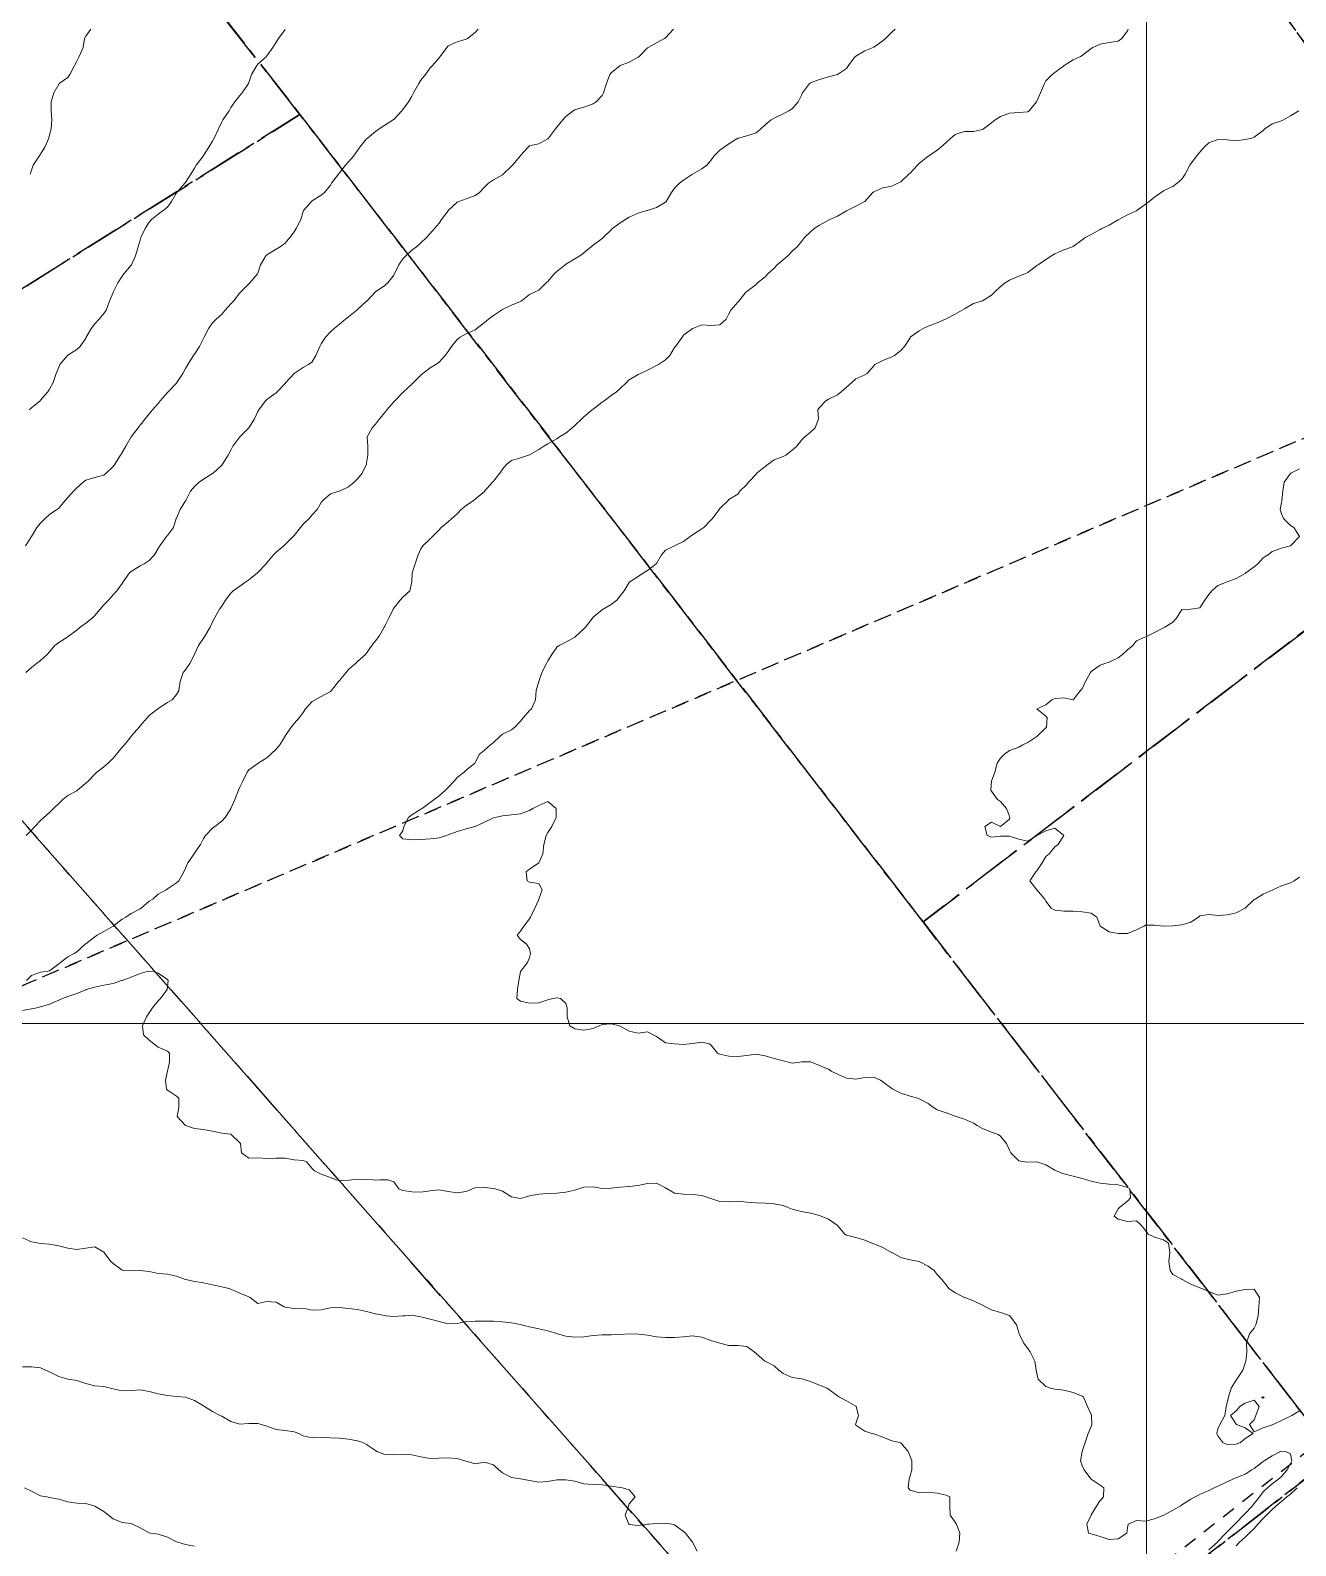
# Model space of a CAD drawing. Header units: centimetres. Extents: x 0 to 642158, y -847 to 649707.
# Drawn here: x 617005.2 to 617075, y 620458.6 to 620542.2 of the extents above; entities that cross this region are included whole.
import ezdxf

# ---------------------------------------------------------------- set-up
doc = ezdxf.new("R2010")
doc.units = ezdxf.units.CM
doc.header["$MEASUREMENT"] = 0
doc.linetypes.add('CENTERX2', pattern=[4, 2.5, -0.5, 0.5, -0.5])
doc.linetypes.add('JIS_02_0.7', pattern=[1.35, 0.75, -0.6])
for name, color, linetype, lineweight in [('MEV_grille', 254, 'Continuous', 9), ('WAL_parcellaire agricole', 7, 'JIS_02_0.7', 25), ('WAL_topographie 0.5', 253, 'Continuous', 20)]:
    doc.layers.add(name, color=color, linetype=linetype, lineweight=lineweight)
doc.layers.add('SPW_parcellaire cadastral', color=7, linetype='CENTERX2', lineweight=25, true_color=0xff0542)

# ---------------------------------------------------------------- blocks, each defined once
blk = doc.blocks.new('*U114')
at = {"layer": 'MEV_grille', "transparency": 33554687}
blk.add_lwpolyline([(-1338.461, 0), (1338.461, 0)], dxfattribs=at)
blk = doc.blocks.new('*U115')
at = {"layer": 'MEV_grille', "color": 0, "linetype": 'ByBlock', "lineweight": -2, "transparency": 16777216}
blk.add_blockref('*U114', (0, -1900), dxfattribs=at)
blk = doc.blocks.new('*U112')
at = {"layer": 'MEV_grille', "transparency": 33554687}
blk.add_lwpolyline([(0, 1825.476), (0, -1825.476)], dxfattribs=at)
blk = doc.blocks.new('*U113')
at = {"layer": 'MEV_grille', "color": 0, "linetype": 'ByBlock', "lineweight": -2, "transparency": 16777216}
blk.add_blockref('*U112', (1700, 0), dxfattribs=at)

msp = doc.modelspace()

# ---------------------------------------------------------------- linework, layer by layer
at = {"layer": 'SPW_parcellaire cadastral'}
for points in [[(616966.277, 620698.502), (617093.254, 620522.584), (617090.635, 620520.577), (616963.541, 620696.656), (616966.277, 620698.502)], [(617090.635, 620520.577), (617054.469, 620492.986), (617020.072, 620537.549), (616919.091, 620666.134), (616963.541, 620696.656), (617090.635, 620520.577)], [(616919.091, 620666.134), (617020.072, 620537.549), (616988.046, 620517.478), (616881.757, 620641.63), (616879.672, 620644.065), (616917.441, 620668.139), (616919.091, 620666.134)], [(617058.919, 620449.277), (617054.294, 620442.356), (616988.046, 620517.478), (617020.072, 620537.549), (617054.469, 620492.986), (617077.211, 620463.523), (617058.919, 620449.277)], [(617054.469, 620492.986), (617090.635, 620520.577), (617093.254, 620522.584), (617115.225, 620492.551), (617077.211, 620463.523), (617054.469, 620492.986)], [(617010.893, 620377.325), (616972.658, 620425.672), (616930.967, 620476.617), (616959.467, 620495.541), (616988.046, 620517.478), (617054.294, 620442.356), (617010.893, 620377.325)], [(617014.972, 620379.867), (617010.893, 620377.325), (617054.294, 620442.356), (617058.919, 620449.277), (617077.211, 620463.523), (617089.979, 620446.981), (617090.922, 620445.759), (617094.809, 620440.723), (617062.014, 620409.186), (617014.972, 620379.867)]]:
    msp.add_lwpolyline(points, dxfattribs=at)
at = {"layer": 'WAL_parcellaire agricole'}
for points in [[(616855.57, 620632.211), (616900.857, 620658.35), (616927.824, 620675.943), (616965.394, 620702.289), (616990.231, 620666.393), (617069.247, 620560.49), (617092.413, 620526.906), (616974.82, 620476.693), (616970.72, 620479.292), (616961.919, 620491.891), (616960.585, 620495.057), (616927.58, 620537.22), (616855.57, 620632.211)], [(616888.924, 620453.383), (616904.922, 620465.135), (616939.597, 620481.406), (616952.752, 620489.723), (616960.585, 620495.057), (616961.919, 620491.891), (616970.72, 620479.292), (616974.82, 620476.693), (617092.413, 620526.906), (617110.683, 620503.035), (617121.325, 620488.587), (617112.418, 620483.909), (617087.586, 620473.072), (617062.422, 620453.403)]]:
    msp.add_lwpolyline(points, dxfattribs=at)
at = {"layer": 'WAL_topographie 0.5'}
for points in [[(617029.917, 620542.25), (617029.75, 620542.065), (617029.324, 620541.75), (617029.25, 620541.698), (617028.75, 620541.55), (617028.25, 620541.329), (617028.171, 620541.25), (617027.803, 620540.75), (617027.75, 620540.67), (617027.388, 620540.25), (617027.25, 620540.117), (617027, 620539.75), (617026.75, 620539.436), (617026.625, 620539.25), (617026.346, 620538.75), (617026.25, 620538.567), (617026.067, 620538.25), (617025.75, 620537.827), (617025.686, 620537.75), (617025.25, 620537.273), (617025.217, 620537.25), (617024.75, 620536.958), (617024.447, 620536.75), (617024.25, 620536.602), (617023.807, 620536.25), (617023.75, 620536.202), (617023.385, 620535.75), (617023.25, 620535.561), (617023.02, 620535.25), (617022.75, 620534.929), (617022.59, 620534.75), (617022.25, 620534.329), (617022.197, 620534.25), (617021.821, 620533.75), (617021.75, 620533.647), (617021.427, 620533.25), (617021.25, 620533.087), (617020.75, 620532.774), (617020.712, 620532.75), (617020.275, 620532.25), (617020.25, 620532.185), (617020.117, 620531.75), (617019.863, 620531.25), (617019.75, 620531.064), (617019.521, 620530.75), (617019.25, 620530.454), (617018.975, 620530.25), (617018.75, 620530.109), (617018.25, 620529.806), (617018.194, 620529.75), (617017.898, 620529.25), (617017.75, 620528.794), (617017.733, 620528.75), (617017.295, 620528.25), (617017.25, 620528.211), (617016.789, 620527.75), (617016.75, 620527.704), (617016.393, 620527.25), (617016.25, 620527.099), (617015.942, 620526.75), (617015.75, 620526.537), (617015.44, 620526.25), (617015.25, 620526.056), (617015.036, 620525.75), (617014.783, 620525.25), (617014.75, 620525.182), (617014.521, 620524.75), (617014.25, 620524.318), (617014.202, 620524.25), (617013.875, 620523.75), (617013.75, 620523.529), (617013.604, 620523.25), (617013.282, 620522.75), (617013.25, 620522.714), (617012.794, 620522.25), (617012.75, 620522.21), (617012.354, 620521.75), (617012.25, 620521.606), (617011.936, 620521.25), (617011.75, 620521.021), (617011.533, 620520.75), (617011.25, 620520.396), (617011.137, 620520.25), (617010.75, 620519.75), (617010.75, 620519.75), (617010.453, 620519.25), (617010.25, 620518.886), (617010.17, 620518.75), (617009.849, 620518.25), (617009.75, 620518.12), (617009.373, 620517.75), (617009.25, 620517.649), (617008.75, 620517.514), (617008.25, 620517.362), (617008.108, 620517.25), (617007.75, 620516.944), (617007.562, 620516.75), (617007.25, 620516.411), (617007.112, 620516.25), (617006.75, 620515.826), (617006.652, 620515.75), (617006.25, 620515.465), (617006.013, 620515.25), (617005.75, 620515), (617005.543, 620514.75), (617005.25, 620514.25), (617005.25, 620514.25), (617004.919, 620513.75)], [(617040.685, 620542.25), (617040.25, 620541.785), (617040.194, 620541.75), (617039.75, 620541.495), (617039.29, 620541.25), (617039.25, 620541.223), (617038.801, 620540.75), (617038.75, 620540.709), (617038.25, 620540.429), (617037.75, 620540.25), (617037.75, 620540.25), (617037.25, 620539.855), (617037.183, 620539.75), (617036.996, 620539.25), (617036.826, 620538.75), (617036.75, 620538.605), (617036.417, 620538.25), (617036.25, 620538.144), (617035.75, 620537.96), (617035.25, 620537.796), (617035.156, 620537.75), (617034.75, 620537.44), (617034.58, 620537.25), (617034.25, 620536.842), (617034.184, 620536.75), (617033.791, 620536.25), (617033.75, 620536.209), (617033.25, 620535.935), (617032.75, 620535.811), (617032.667, 620535.75), (617032.25, 620535.277), (617032.231, 620535.25), (617031.799, 620534.75), (617031.75, 620534.701), (617031.29, 620534.25), (617031.25, 620534.214), (617030.75, 620533.939), (617030.472, 620533.75), (617030.25, 620533.539), (617029.988, 620533.25), (617029.75, 620533.068), (617029.25, 620532.9), (617028.841, 620532.75), (617028.75, 620532.707), (617028.261, 620532.25), (617028.25, 620532.237), (617027.891, 620531.75), (617027.75, 620531.542), (617027.5, 620531.25), (617027.25, 620530.974), (617027.048, 620530.75), (617026.75, 620530.459), (617026.513, 620530.25), (617026.25, 620530.054), (617025.92, 620529.75), (617025.75, 620529.587), (617025.533, 620529.25), (617025.291, 620528.75), (617025.25, 620528.672), (617024.917, 620528.25), (617024.75, 620528.116), (617024.25, 620527.767), (617024.23, 620527.75), (617023.758, 620527.25), (617023.75, 620527.241), (617023.25, 620526.779), (617023.215, 620526.75), (617022.75, 620526.386), (617022.591, 620526.25), (617022.25, 620525.979), (617021.985, 620525.75), (617021.75, 620525.55), (617021.477, 620525.25), (617021.25, 620524.884), (617021.17, 620524.75), (617020.949, 620524.25), (617020.75, 620523.904), (617020.55, 620523.75), (617020.25, 620523.583), (617019.75, 620523.25), (617019.75, 620523.25), (617019.295, 620522.75), (617019.25, 620522.703), (617018.821, 620522.25), (617018.75, 620522.19), (617018.25, 620521.824), (617018.173, 620521.75), (617017.806, 620521.25), (617017.75, 620521.147), (617017.57, 620520.75), (617017.25, 620520.259), (617017.243, 620520.25), (617016.75, 620519.757), (617016.743, 620519.75), (617016.373, 620519.25), (617016.25, 620519.017), (617016.115, 620518.75), (617015.799, 620518.25), (617015.75, 620518.192), (617015.273, 620517.75), (617015.25, 620517.732), (617014.75, 620517.423), (617014.505, 620517.25), (617014.25, 620517.024), (617014.032, 620516.75), (617013.762, 620516.25), (617013.75, 620516.226), (617013.455, 620515.75), (617013.25, 620515.268), (617013.242, 620515.25), (617013.098, 620514.75), (617012.75, 620514.318), (617012.696, 620514.25), (617012.343, 620513.75), (617012.25, 620513.603), (617012.039, 620513.25), (617011.75, 620512.927), (617011.469, 620512.75), (617011.25, 620512.635), (617010.75, 620512.333), (617010.665, 620512.25), (617010.319, 620511.75), (617010.25, 620511.659), (617009.955, 620511.25), (617009.75, 620511.045), (617009.507, 620510.75), (617009.25, 620510.49), (617009.049, 620510.25), (617008.75, 620509.903), (617008.595, 620509.75), (617008.25, 620509.467), (617007.945, 620509.25), (617007.75, 620509.094), (617007.284, 620508.75), (617007.25, 620508.725), (617006.75, 620508.412), (617006.54, 620508.25), (617006.25, 620507.897), (617006.121, 620507.75), (617005.75, 620507.414), (617005.522, 620507.25), (617005.25, 620507.023), (617004.931, 620506.75)], [(617052.922, 620542.25), (617052.75, 620542.093), (617052.397, 620541.75), (617052.25, 620541.622), (617051.75, 620541.261), (617051.722, 620541.25), (617051.25, 620541.065), (617050.75, 620540.776), (617050.724, 620540.75), (617050.346, 620540.25), (617050.25, 620540.089), (617049.75, 620539.75), (617049.75, 620539.75), (617049.25, 620539.629), (617048.75, 620539.476), (617048.25, 620539.29), (617048.194, 620539.25), (617047.809, 620538.75), (617047.75, 620538.61), (617047.583, 620538.25), (617047.25, 620537.867), (617047.06, 620537.75), (617046.75, 620537.58), (617046.25, 620537.348), (617046.088, 620537.25), (617045.75, 620536.97), (617045.513, 620536.75), (617045.25, 620536.537), (617044.75, 620536.366), (617044.286, 620536.25), (617044.25, 620536.24), (617043.75, 620535.924), (617043.492, 620535.75), (617043.25, 620535.571), (617042.921, 620535.25), (617042.75, 620535.017), (617042.528, 620534.75), (617042.25, 620534.55), (617041.75, 620534.25), (617041.75, 620534.25), (617041.25, 620533.929), (617041.024, 620533.75), (617040.75, 620533.483), (617040.583, 620533.25), (617040.295, 620532.75), (617040.25, 620532.705), (617039.75, 620532.414), (617039.25, 620532.257), (617039.224, 620532.25), (617038.75, 620532.102), (617038.25, 620531.875), (617038.036, 620531.75), (617037.75, 620531.561), (617037.327, 620531.25), (617037.25, 620531.187), (617036.813, 620530.75), (617036.75, 620530.702), (617036.25, 620530.332), (617036.145, 620530.25), (617035.75, 620529.917), (617035.52, 620529.75), (617035.25, 620529.589), (617034.75, 620529.28), (617034.708, 620529.25), (617034.25, 620528.883), (617034.099, 620528.75), (617033.75, 620528.339), (617033.665, 620528.25), (617033.25, 620527.86), (617033.011, 620527.75), (617032.75, 620527.607), (617032.281, 620527.25), (617032.25, 620527.232), (617031.75, 620527.017), (617031.25, 620526.788), (617031.193, 620526.75), (617030.75, 620526.458), (617030.482, 620526.25), (617030.25, 620526.074), (617029.861, 620525.75), (617029.75, 620525.665), (617029.25, 620525.442), (617028.921, 620525.25), (617028.75, 620525.132), (617028.435, 620524.75), (617028.25, 620524.476), (617028.092, 620524.25), (617027.75, 620523.877), (617027.566, 620523.75), (617027.25, 620523.565), (617026.848, 620523.25), (617026.75, 620523.162), (617026.33, 620522.75), (617026.25, 620522.667), (617025.791, 620522.25), (617025.75, 620522.212), (617025.313, 620521.75), (617025.25, 620521.684), (617024.873, 620521.25), (617024.75, 620521.106), (617024.47, 620520.75), (617024.25, 620520.448), (617024.06, 620520.25), (617023.784, 620519.75), (617023.821, 620519.25), (617023.826, 620518.75), (617023.75, 620518.306), (617023.741, 620518.25), (617023.514, 620517.75), (617023.25, 620517.435), (617023.065, 620517.25), (617022.75, 620517.004), (617022.25, 620516.758), (617022.219, 620516.75), (617021.75, 620516.606), (617021.329, 620516.25), (617021.25, 620516.141), (617021.023, 620515.75), (617020.75, 620515.444), (617020.583, 620515.25), (617020.25, 620514.939), (617020.108, 620514.75), (617019.75, 620514.317), (617019.692, 620514.25), (617019.25, 620513.808), (617019.175, 620513.75), (617018.75, 620513.386), (617018.608, 620513.25), (617018.25, 620512.806), (617018.202, 620512.75), (617017.75, 620512.267), (617017.73, 620512.25), (617017.25, 620511.867), (617017.083, 620511.75), (617016.75, 620511.519), (617016.378, 620511.25), (617016.25, 620511.122), (617015.963, 620510.75), (617015.75, 620510.417), (617015.638, 620510.25), (617015.346, 620509.75), (617015.25, 620509.542), (617015.113, 620509.25), (617014.819, 620508.75), (617014.75, 620508.653), (617014.471, 620508.25), (617014.25, 620507.771), (617014.241, 620507.75), (617013.99, 620507.25), (617013.75, 620506.902), (617013.625, 620506.75), (617013.459, 620506.25), (617013.378, 620505.75), (617013.25, 620505.543), (617013.007, 620505.25), (617012.75, 620505.092), (617012.25, 620504.771), (617012.227, 620504.75), (617011.75, 620504.377), (617011.631, 620504.25), (617011.25, 620503.8), (617011.205, 620503.75), (617010.772, 620503.25), (617010.75, 620503.218), (617010.378, 620502.75), (617010.25, 620502.636), (617009.946, 620502.25), (617009.75, 620502.026), (617009.485, 620501.75), (617009.25, 620501.539), (617008.866, 620501.25), (617008.75, 620501.144), (617008.38, 620500.75), (617008.25, 620500.636), (617007.792, 620500.25), (617007.75, 620500.226), (617007.25, 620499.954), (617006.987, 620499.75), (617006.75, 620499.524), (617006.471, 620499.25), (617006.25, 620499.032), (617005.937, 620498.75), (617005.75, 620498.575), (617005.435, 620498.25), (617005.25, 620498.045), (617004.96, 620497.75)], [(617065.799, 620542.25), (617065.75, 620542.167), (617065.447, 620541.75), (617065.25, 620541.602), (617064.75, 620541.514), (617064.25, 620541.433), (617063.837, 620541.25), (617063.75, 620541.189), (617063.25, 620540.804), (617063.155, 620540.75), (617062.75, 620540.561), (617062.267, 620540.25), (617062.25, 620540.237), (617061.75, 620539.867), (617061.593, 620539.75), (617061.25, 620539.397), (617061.171, 620539.25), (617060.951, 620538.75), (617060.75, 620538.28), (617060.735, 620538.25), (617060.328, 620537.75), (617060.25, 620537.701), (617059.75, 620537.651), (617059.25, 620537.623), (617058.75, 620537.435), (617058.447, 620537.25), (617058.25, 620537.088), (617057.8, 620536.75), (617057.75, 620536.717), (617057.25, 620536.61), (617056.75, 620536.611), (617056.25, 620536.444), (617056.006, 620536.25), (617055.75, 620536.011), (617055.457, 620535.75), (617055.25, 620535.577), (617054.765, 620535.25), (617054.75, 620535.241), (617054.25, 620534.835), (617054.17, 620534.75), (617053.75, 620534.307), (617053.686, 620534.25), (617053.25, 620533.84), (617053.083, 620533.75), (617052.75, 620533.592), (617052.25, 620533.5), (617051.75, 620533.286), (617051.705, 620533.25), (617051.25, 620532.75), (617051.25, 620532.75), (617050.75, 620532.488), (617050.282, 620532.25), (617050.25, 620532.234), (617049.75, 620531.944), (617049.321, 620531.75), (617049.25, 620531.715), (617048.75, 620531.443), (617048.461, 620531.25), (617048.25, 620531.072), (617047.921, 620530.75), (617047.75, 620530.542), (617047.517, 620530.25), (617047.25, 620530.005), (617047.01, 620529.75), (617046.75, 620529.529), (617046.423, 620529.25), (617046.25, 620529.063), (617045.893, 620528.75), (617045.75, 620528.588), (617045.333, 620528.25), (617045.25, 620528.164), (617044.75, 620527.785), (617044.694, 620527.75), (617044.3, 620527.25), (617044.25, 620527.187), (617043.861, 620526.75), (617043.75, 620526.55), (617043.6, 620526.25), (617043.25, 620525.932), (617042.75, 620525.902), (617042.25, 620525.932), (617041.806, 620525.75), (617041.75, 620525.734), (617041.25, 620525.364), (617041.164, 620525.25), (617040.799, 620524.75), (617040.75, 620524.679), (617040.489, 620524.25), (617040.25, 620524), (617039.857, 620523.75), (617039.75, 620523.693), (617039.25, 620523.431), (617038.88, 620523.25), (617038.75, 620523.2), (617038.25, 620522.9), (617038.094, 620522.75), (617037.75, 620522.426), (617037.55, 620522.25), (617037.25, 620522.045), (617036.86, 620521.75), (617036.75, 620521.667), (617036.25, 620521.292), (617036.199, 620521.25), (617035.75, 620520.866), (617035.623, 620520.75), (617035.25, 620520.383), (617035.098, 620520.25), (617034.75, 620519.963), (617034.405, 620519.75), (617034.25, 620519.65), (617033.75, 620519.377), (617033.534, 620519.25), (617033.25, 620519.052), (617032.75, 620518.769), (617032.687, 620518.75), (617032.25, 620518.607), (617031.75, 620518.455), (617031.5, 620518.25), (617031.25, 620517.977), (617031.106, 620517.75), (617030.75, 620517.32), (617030.693, 620517.25), (617030.259, 620516.75), (617030.25, 620516.742), (617029.75, 620516.314), (617029.648, 620516.25), (617029.25, 620515.963), (617028.967, 620515.75), (617028.75, 620515.5), (617028.464, 620515.25), (617028.25, 620515.058), (617027.863, 620514.75), (617027.75, 620514.633), (617027.379, 620514.25), (617027.25, 620514.125), (617026.863, 620513.75), (617026.75, 620513.575), (617026.588, 620513.25), (617026.424, 620512.75), (617026.274, 620512.25), (617026.25, 620511.75), (617026.25, 620511.75), (617026.135, 620511.25), (617025.75, 620510.917), (617025.599, 620510.75), (617025.25, 620510.308), (617025.222, 620510.25), (617024.971, 620509.75), (617024.75, 620509.308), (617024.721, 620509.25), (617024.445, 620508.75), (617024.25, 620508.507), (617024.032, 620508.25), (617023.75, 620507.827), (617023.693, 620507.75), (617023.25, 620507.353), (617023.129, 620507.25), (617022.75, 620506.912), (617022.617, 620506.75), (617022.25, 620506.316), (617022.203, 620506.25), (617021.816, 620505.75), (617021.75, 620505.694), (617021.25, 620505.422), (617020.917, 620505.25), (617020.75, 620505.144), (617020.377, 620504.75), (617020.25, 620504.55), (617020.031, 620504.25), (617019.75, 620503.936), (617019.605, 620503.75), (617019.259, 620503.25), (617019.25, 620503.237), (617018.953, 620502.75), (617018.75, 620502.518), (617018.472, 620502.25), (617018.25, 620502.047), (617017.764, 620501.75), (617017.75, 620501.736), (617017.25, 620501.371), (617017.15, 620501.25), (617016.909, 620500.75), (617016.75, 620500.417), (617016.684, 620500.25), (617016.469, 620499.75), (617016.261, 620499.25), (617016.25, 620499.231), (617015.945, 620498.75), (617015.75, 620498.545), (617015.379, 620498.25), (617015.25, 620498.159), (617014.85, 620497.75), (617014.75, 620497.583), (617014.573, 620497.25), (617014.25, 620496.779), (617014.23, 620496.75), (617013.885, 620496.25), (617013.75, 620495.946), (617013.66, 620495.75), (617013.389, 620495.25), (617013.25, 620495.136), (617012.75, 620494.807), (617012.676, 620494.75), (617012.25, 620494.51), (617011.952, 620494.25), (617011.75, 620494.123), (617011.304, 620493.75), (617011.25, 620493.714), (617010.75, 620493.449), (617010.461, 620493.25), (617010.25, 620493.129), (617009.75, 620492.75), (617009.75, 620492.75), (617009.25, 620492.454), (617008.87, 620492.25), (617008.75, 620492.169), (617008.25, 620491.774), (617008.222, 620491.75), (617007.75, 620491.336), (617007.604, 620491.25), (617007.25, 620491.055), (617006.854, 620490.75), (617006.75, 620490.669), (617006.25, 620490.278), (617006.083, 620490.25), (617005.75, 620490.205), (617005.25, 620490.023), (617004.977, 620489.75)], [(617019.25, 620542.233), (617018.878, 620541.75), (617018.75, 620541.533), (617018.574, 620541.25), (617018.25, 620540.788), (617018.218, 620540.75), (617017.75, 620540.324), (617017.693, 620540.25), (617017.393, 620539.75), (617017.25, 620539.313), (617017.226, 620539.25), (617016.883, 620538.75), (617016.75, 620538.59), (617016.467, 620538.25), (617016.25, 620537.925), (617016.162, 620537.75), (617015.821, 620537.25), (617015.75, 620537.135), (617015.581, 620536.75), (617015.338, 620536.25), (617015.25, 620536.077), (617015.038, 620535.75), (617014.75, 620535.29), (617014.724, 620535.25), (617014.35, 620534.75), (617014.25, 620534.583), (617014.05, 620534.25), (617013.75, 620533.788), (617013.721, 620533.75), (617013.274, 620533.25), (617013.25, 620533.224), (617012.974, 620532.75), (617012.75, 620532.437), (617012.513, 620532.25), (617012.25, 620532.054), (617011.881, 620531.75), (617011.75, 620531.597), (617011.523, 620531.25), (617011.295, 620530.75), (617011.25, 620530.618), (617011.146, 620530.25), (617010.996, 620529.75), (617010.767, 620529.25), (617010.75, 620529.225), (617010.346, 620528.75), (617010.25, 620528.632), (617010.023, 620528.25), (617009.765, 620527.75), (617009.75, 620527.717), (617009.558, 620527.25), (617009.365, 620526.75), (617009.25, 620526.562), (617008.984, 620526.25), (617008.75, 620525.988), (617008.558, 620525.75), (617008.277, 620525.25), (617008.25, 620525.205), (617007.944, 620524.75), (617007.75, 620524.583), (617007.25, 620524.266), (617007.231, 620524.25), (617006.823, 620523.75), (617006.75, 620523.602), (617006.62, 620523.25), (617006.44, 620522.75), (617006.25, 620522.395), (617006.157, 620522.25), (617005.75, 620521.779), (617005.722, 620521.75), (617005.25, 620521.359), (617005.12, 620521.25)], [(617008.518, 620542.25), (617008.25, 620541.875), (617008.184, 620541.75), (617008.1, 620541.25), (617007.884, 620540.75), (617007.75, 620540.5), (617007.628, 620540.25), (617007.375, 620539.75), (617007.25, 620539.589), (617006.775, 620539.25), (617006.75, 620539.228), (617006.482, 620538.75), (617006.338, 620538.25), (617006.329, 620537.75), (617006.37, 620537.25), (617006.343, 620536.75), (617006.25, 620536.417), (617006.2, 620536.25), (617005.98, 620535.75), (617005.75, 620535.363), (617005.674, 620535.25), (617005.343, 620534.75), (617005.25, 620534.484), (617005.169, 620534.25)], [(617075.221, 620537.75), (617074.75, 620537.483), (617074.361, 620537.25), (617074.25, 620537.196), (617073.75, 620537.04), (617073.341, 620536.75), (617073.25, 620536.67), (617072.75, 620536.297), (617072.614, 620536.25), (617072.25, 620536.167), (617071.75, 620536.099), (617071.25, 620536.15), (617070.75, 620536.176), (617070.25, 620535.979), (617069.99, 620535.75), (617069.75, 620535.466), (617069.564, 620535.25), (617069.25, 620534.829), (617069.202, 620534.75), (617068.94, 620534.25), (617068.75, 620533.978), (617068.5, 620533.75), (617068.25, 620533.568), (617067.75, 620533.326), (617067.61, 620533.25), (617067.25, 620532.985), (617066.954, 620532.75), (617066.75, 620532.597), (617066.269, 620532.25), (617066.25, 620532.238), (617065.75, 620532.016), (617065.287, 620531.75), (617065.25, 620531.728), (617064.75, 620531.432), (617064.333, 620531.25), (617064.25, 620531.205), (617063.75, 620530.931), (617063.423, 620530.75), (617063.25, 620530.628), (617062.75, 620530.26), (617062.729, 620530.25), (617062.25, 620530.081), (617061.75, 620529.865), (617061.561, 620529.75), (617061.25, 620529.537), (617060.819, 620529.25), (617060.75, 620529.205), (617060.25, 620528.826), (617060.096, 620528.75), (617059.75, 620528.62), (617059.25, 620528.409), (617059, 620528.25), (617058.75, 620528.06), (617058.417, 620527.75), (617058.25, 620527.57), (617057.75, 620527.268), (617057.697, 620527.25), (617057.25, 620527.111), (617056.75, 620526.828), (617056.621, 620526.75), (617056.25, 620526.529), (617055.75, 620526.27), (617055.704, 620526.25), (617055.25, 620526.042), (617054.75, 620525.862), (617054.521, 620525.75), (617054.25, 620525.609), (617053.765, 620525.25), (617053.75, 620525.227), (617053.441, 620524.75), (617053.25, 620524.518), (617052.893, 620524.25), (617052.75, 620524.164), (617052.25, 620523.964), (617051.809, 620523.75), (617051.75, 620523.673), (617051.383, 620523.25), (617051.25, 620523.187), (617050.75, 620522.962), (617050.538, 620522.75), (617050.25, 620522.491), (617049.958, 620522.25), (617049.75, 620522.083), (617049.25, 620521.833), (617049.111, 620521.75), (617048.75, 620521.368), (617048.663, 620521.25), (617048.697, 620520.75), (617048.512, 620520.25), (617048.25, 620520.011), (617047.934, 620519.75), (617047.75, 620519.575), (617047.509, 620519.25), (617047.25, 620519.031), (617046.89, 620518.75), (617046.75, 620518.677), (617046.25, 620518.483), (617045.911, 620518.25), (617045.75, 620518.118), (617045.298, 620517.75), (617045.25, 620517.706), (617044.842, 620517.25), (617044.75, 620517.129), (617044.357, 620516.75), (617044.25, 620516.6), (617043.75, 620516.298), (617043.712, 620516.25), (617043.25, 620515.806), (617043.205, 620515.75), (617042.841, 620515.25), (617042.75, 620515.164), (617042.368, 620514.75), (617042.25, 620514.676), (617041.75, 620514.35), (617041.607, 620514.25), (617041.25, 620513.99), (617040.75, 620513.75), (617040.75, 620513.75), (617040.25, 620513.507), (617040.024, 620513.25), (617039.75, 620512.771), (617039.731, 620512.75), (617039.25, 620512.382), (617039.036, 620512.25), (617038.75, 620512.043), (617038.278, 620511.75), (617038.25, 620511.724), (617037.977, 620511.25), (617037.75, 620510.991), (617037.571, 620510.75), (617037.25, 620510.505), (617036.802, 620510.25), (617036.75, 620510.219), (617036.25, 620509.798), (617036.214, 620509.75), (617035.829, 620509.25), (617035.75, 620509.161), (617035.299, 620508.75), (617035.25, 620508.697), (617034.75, 620508.431), (617034.389, 620508.25), (617034.25, 620508.141), (617033.977, 620507.75), (617033.75, 620507.393), (617033.673, 620507.25), (617033.433, 620506.75), (617033.25, 620506.25), (617033.25, 620506.25), (617033.118, 620505.75), (617033.07, 620505.25), (617032.85, 620504.75), (617032.75, 620504.647), (617032.395, 620504.25), (617032.25, 620504.06), (617031.95, 620503.75), (617031.75, 620503.579), (617031.25, 620503.345), (617031.137, 620503.25), (617030.75, 620502.886), (617030.583, 620502.75), (617030.25, 620502.469), (617029.991, 620502.25), (617029.75, 620501.786), (617029.725, 620501.75), (617029.25, 620501.37), (617029.13, 620501.25), (617028.75, 620500.962), (617028.587, 620500.75), (617028.25, 620500.405), (617028.112, 620500.25), (617027.75, 620499.941), (617027.487, 620499.75), (617027.25, 620499.574), (617026.823, 620499.25), (617026.75, 620499.201), (617026.25, 620498.89), (617026.059, 620498.75), (617025.808, 620498.25), (617025.75, 620498.019), (617025.566, 620497.75), (617025.75, 620497.566), (617026.25, 620497.51), (617026.75, 620497.527), (617027.25, 620497.564), (617027.75, 620497.626), (617028.158, 620497.75), (617028.25, 620497.785), (617028.75, 620497.975), (617029.25, 620498.12), (617029.72, 620498.25), (617029.75, 620498.259), (617030.25, 620498.488), (617030.75, 620498.722), (617030.846, 620498.75), (617031.25, 620498.832), (617031.75, 620498.891), (617032.25, 620498.944), (617032.75, 620499.138), (617032.922, 620499.25), (617033.25, 620499.412), (617033.75, 620499.629), (617034.213, 620499.25), (617034.208, 620498.75), (617033.977, 620498.25), (617033.75, 620497.917), (617033.661, 620497.75), (617033.528, 620497.25), (617033.479, 620496.75), (617033.25, 620496.25), (617033.25, 620496.25), (617032.75, 620495.906), (617032.558, 620495.75), (617032.614, 620495.25), (617032.75, 620495.182), (617033.25, 620495.1), (617033.434, 620494.75), (617033.267, 620494.25), (617033.25, 620494.222), (617033.032, 620493.75), (617032.79, 620493.25), (617032.75, 620493.162), (617032.432, 620492.75), (617032.25, 620492.484), (617032.055, 620492.25), (617032.25, 620492.016), (617032.583, 620491.75), (617032.75, 620491.5), (617032.799, 620491.25), (617032.75, 620491.028), (617032.636, 620490.75), (617032.25, 620490.25), (617032.25, 620490.25), (617032.146, 620489.75), (617032.088, 620489.25), (617032.046, 620488.75), (617032.25, 620488.614), (617032.75, 620488.494), (617033.25, 620488.524), (617033.75, 620488.682), (617034.028, 620488.75), (617034.25, 620488.797), (617034.45, 620488.75), (617034.75, 620488.477), (617034.816, 620488.25), (617034.814, 620487.75), (617034.977, 620487.25), (617035.25, 620487.092), (617035.75, 620487.019), (617036.25, 620487.097), (617036.591, 620487.25), (617036.75, 620487.328), (617037.25, 620487.367), (617037.708, 620487.25), (617037.75, 620487.235), (617038.25, 620486.962), (617038.75, 620486.85), (617039.25, 620486.917), (617039.571, 620486.75), (617039.75, 620486.654), (617040.25, 620486.321), (617040.75, 620486.25), (617040.75, 620486.25), (617041.25, 620486.215), (617041.55, 620486.25), (617041.75, 620486.269), (617042.25, 620486.35), (617042.667, 620486.25), (617042.75, 620486.197), (617043.119, 620485.75), (617043.25, 620485.682), (617043.75, 620485.577), (617044.25, 620485.555), (617044.75, 620485.616), (617045.25, 620485.69), (617045.75, 620485.594), (617046.25, 620485.446), (617046.75, 620485.312), (617047.022, 620485.25), (617047.25, 620485.189), (617047.667, 620485.25), (617047.75, 620485.261), (617048.25, 620485.272), (617048.317, 620485.25), (617048.75, 620485.064), (617049.25, 620484.863), (617049.39, 620484.75), (617049.75, 620484.586), (617050.25, 620484.363), (617050.75, 620484.313), (617051.25, 620484.398), (617051.75, 620484.41), (617052.12, 620484.25), (617052.25, 620484.167), (617052.75, 620483.788), (617052.808, 620483.75), (617053.25, 620483.541), (617053.75, 620483.373), (617054.183, 620483.25), (617054.25, 620483.23), (617054.75, 620482.957), (617055.054, 620482.75), (617055.25, 620482.609), (617055.75, 620482.442), (617056.25, 620482.272), (617056.3, 620482.25), (617056.75, 620482.095), (617057.25, 620481.875), (617057.464, 620481.75), (617057.75, 620481.583), (617058.25, 620481.387), (617058.618, 620481.25), (617058.75, 620481.169), (617059.075, 620480.75), (617059.25, 620480.381), (617059.314, 620480.25), (617059.75, 620479.803), (617060.083, 620479.75), (617060.25, 620479.732), (617060.75, 620479.738), (617061.25, 620479.578), (617061.75, 620479.292), (617061.815, 620479.25), (617062.25, 620479.078), (617062.75, 620478.957), (617063.25, 620478.828), (617063.519, 620478.75), (617063.75, 620478.679), (617064.25, 620478.565), (617064.75, 620478.505), (617065.25, 620478.475), (617065.75, 620478.337), (617065.879, 620478.25), (617065.929, 620477.75), (617065.75, 620477.565), (617065.325, 620477.25), (617065.25, 620477.15), (617065.028, 620476.75), (617065.25, 620476.574), (617065.75, 620476.45), (617066.25, 620476.49), (617066.511, 620476.25), (617066.75, 620475.96), (617066.893, 620475.75), (617067.25, 620475.594), (617067.75, 620475.435), (617068.02, 620475.25), (617068.086, 620474.75), (617068.045, 620474.25), (617068.109, 620473.75), (617068.25, 620473.53), (617068.75, 620473.267), (617068.77, 620473.25), (617069.25, 620472.989), (617069.75, 620472.791), (617069.861, 620472.75), (617070.25, 620472.583), (617070.75, 620472.383), (617071.25, 620472.462), (617071.75, 620472.598), (617072.25, 620472.703), (617072.75, 620472.708), (617073.039, 620472.25), (617073, 620471.75), (617072.963, 620471.25), (617072.838, 620470.75), (617072.75, 620470.562), (617072.5, 620470.25), (617072.318, 620469.75), (617072.341, 620469.25), (617072.283, 620468.75), (617072.25, 620468.635), (617072.125, 620468.25), (617071.789, 620467.75), (617071.75, 620467.694), (617071.488, 620467.25), (617071.335, 620466.75), (617071.25, 620466.437), (617071.207, 620466.25), (617071.13, 620465.75), (617070.859, 620465.25), (617070.75, 620465.016), (617070.687, 620464.75), (617070.75, 620464.617), (617071.018, 620464.25), (617071.25, 620464.143), (617071.75, 620464.164), (617071.986, 620464.25), (617072.25, 620464.473), (617072.689, 620464.75), (617072.25, 620465.066), (617071.773, 620465.25), (617071.75, 620465.274), (617071.438, 620465.75), (617071.75, 620466), (617071.963, 620466.25), (617072.25, 620466.419), (617072.75, 620466.595), (617073.025, 620466.25), (617072.845, 620465.75), (617072.75, 620465.5), (617072.5, 620465.25), (617072.75, 620464.846), (617073.25, 620465.061), (617073.75, 620465.228), (617073.806, 620465.25), (617074.25, 620465.474), (617074.75, 620465.706), (617074.836, 620465.75), (617075.25, 620465.998)], [(617075.25, 620518), (617074.778, 620517.75), (617074.75, 620517.729), (617074.402, 620517.25), (617074.341, 620516.75), (617074.276, 620516.25), (617074.25, 620516.125), (617074.178, 620515.75), (617074.25, 620515.5), (617074.365, 620515.25), (617074.75, 620514.865), (617074.938, 620514.75), (617075.25, 620514.25)], [(617075.25, 620514.25), (617074.75, 620513.75), (617074.75, 620513.75), (617074.25, 620513.614), (617073.75, 620513.427), (617073.519, 620513.25), (617073.25, 620513.075), (617072.954, 620512.75), (617072.75, 620512.589), (617072.298, 620512.25), (617072.25, 620512.223), (617071.75, 620511.945), (617071.25, 620511.75), (617071.25, 620511.75), (617070.75, 620511.558), (617070.417, 620511.25), (617070.25, 620511.05), (617070.019, 620510.75), (617069.75, 620510.313), (617069.25, 620510.25), (617069.25, 620510.25), (617068.75, 620510.221), (617068.454, 620509.75), (617068.25, 620509.521), (617067.817, 620509.25), (617067.75, 620509.22), (617067.25, 620508.958), (617066.833, 620508.75), (617066.75, 620508.718), (617066.25, 620508.5), (617066.06, 620508.25), (617065.75, 620508), (617065.485, 620507.75), (617065.25, 620507.564), (617064.75, 620507.329), (617064.5, 620507.25), (617064.25, 620507.16), (617063.75, 620506.804), (617063.71, 620506.75), (617063.432, 620506.25), (617063.25, 620505.85), (617063.167, 620505.75), (617062.75, 620505.25), (617062.75, 620505.25), (617062.75, 620505.25), (617062.25, 620505.344), (617061.75, 620505.32), (617061.574, 620505.25), (617061.25, 620504.96), (617060.75, 620504.75), (617061.25, 620504.35), (617061.317, 620504.25), (617061.278, 620503.75), (617061.25, 620503.706), (617060.794, 620503.25), (617060.75, 620503.217), (617060.25, 620502.893), (617059.983, 620502.75), (617059.75, 620502.625), (617059.25, 620502.454), (617058.975, 620502.25), (617058.75, 620502.025), (617058.567, 620501.75), (617058.425, 620501.25), (617058.25, 620500.75), (617058.25, 620500.749), (617058.208, 620500.25), (617058.25, 620500.194), (617058.583, 620499.75), (617058.75, 620499.625), (617059.083, 620499.25), (617059.25, 620498.821), (617059.269, 620498.75), (617059.25, 620498.65), (617058.75, 620498.25), (617058.75, 620498.249), (617058.75, 620498.25), (617058.25, 620498.5), (617057.875, 620498.25), (617058, 620497.75), (617058.25, 620497.671), (617058.75, 620497.721), (617059.25, 620497.717), (617059.75, 620497.55), (617060.25, 620497.45), (617060.75, 620497.75), (617060.75, 620497.75), (617061.25, 620498.019), (617061.75, 620498.167), (617062.25, 620497.75), (617062.25, 620497.75), (617062.25, 620497.75), (617061.932, 620497.25), (617061.75, 620497.125), (617061.434, 620496.75), (617061.25, 620496.604), (617061.037, 620496.25), (617060.75, 620495.808), (617060.702, 620495.75), (617060.364, 620495.25), (617060.75, 620494.75), (617060.75, 620494.75), (617061.187, 620494.25), (617061.25, 620494.135), (617061.544, 620493.75), (617061.75, 620493.633), (617062.25, 620493.573), (617062.75, 620493.576), (617063.25, 620493.536), (617063.75, 620493.469), (617064.068, 620493.25), (617064.25, 620492.75), (617064.25, 620492.75), (617064.75, 620492.442), (617065.25, 620492.354), (617065.75, 620492.354), (617066.25, 620492.55), (617066.667, 620492.75), (617066.75, 620492.803), (617067.25, 620492.804), (617067.75, 620492.75), (617068.25, 620492.764), (617068.75, 620492.833), (617069.25, 620492.972), (617069.667, 620493.25), (617069.75, 620493.33), (617070.25, 620493.393), (617070.75, 620493.34), (617071.25, 620493.368), (617071.75, 620493.49), (617072.25, 620493.75), (617072.25, 620493.75), (617072.75, 620494.217), (617072.8, 620494.25), (617073.25, 620494.515), (617073.75, 620494.732), (617073.779, 620494.75), (617074.25, 620494.972), (617074.75, 620495.136), (617074.95, 620495.25), (617075.25, 620495.464)], [(617004.75, 620488.102), (617005.25, 620488.192), (617005.547, 620488.25), (617005.75, 620488.295), (617006.25, 620488.445), (617006.75, 620488.662), (617006.964, 620488.75), (617007.25, 620488.864), (617007.75, 620489.032), (617008.25, 620489.243), (617008.265, 620489.25), (617008.75, 620489.393), (617009.25, 620489.501), (617009.75, 620489.595), (617010.217, 620489.75), (617010.25, 620489.76), (617010.75, 620489.931), (617011.25, 620490.141), (617011.629, 620490.25), (617011.75, 620490.271), (617012.019, 620490.25), (617012.25, 620490.164), (617012.75, 620489.809), (617012.798, 620489.75), (617012.75, 620489.417), (617012.733, 620489.25), (617012.371, 620488.75), (617012.25, 620488.633), (617011.939, 620488.25), (617011.75, 620487.97), (617011.605, 620487.75), (617011.375, 620487.25), (617011.432, 620486.75), (617011.75, 620486.458), (617012, 620486.25), (617012.25, 620486.078), (617012.75, 620485.847), (617012.875, 620485.75), (617012.864, 620485.25), (617012.75, 620484.75), (617012.75, 620484.75), (617012.654, 620484.25), (617012.708, 620483.75), (617012.75, 620483.706), (617013.25, 620483.363), (617013.385, 620483.25), (617013.378, 620482.75), (617013.297, 620482.25), (617013.75, 620481.75), (617013.75, 620481.75), (617014.25, 620481.583), (617014.75, 620481.536), (617015.25, 620481.445), (617015.75, 620481.321), (617016.25, 620481.263), (617016.276, 620481.25), (617016.75, 620480.8), (617016.788, 620480.75), (617016.85, 620480.25), (617017.25, 620479.954), (617017.75, 620479.958), (617018.25, 620479.936), (617018.75, 620479.95), (617019.25, 620479.939), (617019.75, 620479.86), (617020.25, 620479.81), (617020.429, 620479.75), (617020.75, 620479.375), (617020.865, 620479.25), (617021.25, 620479.058), (617021.75, 620478.879), (617022.072, 620478.75), (617022.25, 620478.717), (617022.75, 620478.731), (617022.938, 620478.75), (617023.25, 620478.788), (617023.75, 620478.765), (617024.083, 620478.75), (617024.25, 620478.735), (617024.5, 620478.75), (617024.75, 620478.758), (617024.917, 620478.75), (617025.25, 620478.65), (617025.536, 620478.25), (617025.75, 620478.171), (617026.25, 620478.086), (617026.75, 620478.071), (617027.25, 620478.152), (617027.75, 620478.205), (617028.25, 620478.116), (617028.75, 620478.03), (617029.25, 620478.116), (617029.594, 620478.25), (617029.75, 620478.303), (617030.25, 620478.33), (617030.75, 620478.278), (617030.85, 620478.25), (617031.25, 620478.117), (617031.75, 620477.82), (617032.05, 620477.75), (617032.25, 620477.721), (617032.383, 620477.75), (617032.75, 620477.862), (617033.25, 620477.96), (617033.75, 620477.989), (617034.25, 620478.015), (617034.75, 620478.069), (617035.25, 620478.182), (617035.464, 620478.25), (617035.75, 620478.342), (617036.25, 620478.369), (617036.75, 620478.278), (617037.25, 620478.284), (617037.75, 620478.354), (617038.25, 620478.375), (617038.75, 620478.432), (617039.25, 620478.55), (617039.75, 620478.56), (617040.25, 620478.306), (617040.35, 620478.25), (617040.75, 620478.021), (617041.25, 620477.953), (617041.75, 620477.934), (617042.25, 620477.89), (617042.65, 620477.75), (617042.75, 620477.721), (617043.25, 620477.55), (617043.75, 620477.538), (617044.25, 620477.58), (617044.75, 620477.52), (617045.25, 620477.476), (617045.75, 620477.464), (617046.25, 620477.423), (617046.75, 620477.327), (617046.972, 620477.25), (617047.25, 620477.136), (617047.75, 620477.01), (617048.25, 620476.92), (617048.75, 620476.779), (617048.844, 620476.75), (617049.25, 620476.579), (617049.731, 620476.25), (617049.75, 620476.225), (617050.146, 620475.75), (617050.25, 620475.702), (617050.75, 620475.564), (617051.25, 620475.424), (617051.65, 620475.25), (617051.75, 620475.214), (617052.25, 620475.021), (617052.735, 620474.75), (617052.75, 620474.741), (617053.25, 620474.463), (617053.75, 620474.34), (617054.25, 620474.25), (617054.25, 620474.25), (617054.75, 620473.994), (617055.078, 620473.75), (617055.25, 620473.521), (617055.51, 620473.25), (617055.75, 620472.964), (617055.9, 620472.75), (617056.25, 620472.506), (617056.75, 620472.261), (617056.776, 620472.25), (617057.25, 620472.08), (617057.75, 620471.83), (617057.917, 620471.75), (617058.25, 620471.583), (617058.75, 620471.426), (617059.25, 620471.26), (617059.264, 620471.25), (617059.62, 620470.75), (617059.75, 620470.321), (617059.772, 620470.25), (617060.013, 620469.75), (617060.25, 620469.444), (617060.39, 620469.25), (617060.634, 620468.75), (617060.715, 620468.25), (617060.75, 620468.068), (617060.819, 620467.75), (617061.25, 620467.343), (617061.513, 620467.25), (617061.75, 620467.197), (617062.25, 620467.151), (617062.75, 620467.018), (617063.25, 620466.804), (617063.329, 620466.75), (617063.554, 620466.25), (617063.75, 620465.8), (617063.767, 620465.75), (617063.793, 620465.25), (617063.75, 620465.144), (617063.591, 620464.75), (617063.417, 620464.25), (617063.25, 620463.75), (617063.25, 620463.75), (617063.164, 620463.25), (617063.25, 620462.977), (617063.359, 620462.75), (617063.728, 620462.25), (617063.75, 620462.231), (617064.25, 620461.908), (617064.45, 620461.75), (617064.426, 620461.25), (617064.25, 620461.048), (617064.051, 620460.75), (617063.75, 620460.256), (617063.746, 620460.25), (617063.506, 620459.75), (617063.607, 620459.25), (617063.75, 620459.205), (617064.25, 620459.06), (617064.75, 620458.895), (617065.25, 620458.939), (617065.726, 620459.25), (617065.75, 620459.536), (617065.792, 620459.75), (617066.25, 620459.942), (617066.75, 620459.92), (617067.25, 620460.036), (617067.75, 620460.246), (617067.756, 620460.25), (617068.25, 620460.526), (617068.657, 620460.75), (617068.75, 620460.811), (617069.25, 620461.12), (617069.49, 620461.25), (617069.75, 620461.389), (617070.25, 620461.613), (617070.543, 620461.75), (617070.75, 620461.84), (617071.25, 620462.091), (617071.603, 620462.25), (617071.75, 620462.31), (617072.25, 620462.511), (617072.629, 620462.75), (617072.75, 620462.823), (617073.25, 620463.215), (617073.295, 620463.25), (617073.75, 620463.512), (617074.211, 620463.75), (617074.25, 620463.768), (617074.483, 620463.75), (617074.75, 620463.625), (617074.835, 620463.25), (617074.75, 620463.096), (617074.569, 620462.75), (617074.25, 620462.382), (617074.116, 620462.25), (617073.75, 620461.98), (617073.485, 620461.75), (617073.25, 620461.53), (617073.041, 620461.25), (617072.75, 620460.892), (617072.638, 620460.75), (617072.25, 620460.341), (617072.167, 620460.25), (617071.75, 620459.82), (617071.683, 620459.75), (617071.25, 620459.322), (617071.186, 620459.25), (617070.75, 620458.784), (617070.719, 620458.75), (617070.25, 620458.337)], [(617004.75, 620475.552), (617005.25, 620475.323), (617005.65, 620475.25), (617005.75, 620475.237), (617006.25, 620475.193), (617006.75, 620475.104), (617007.25, 620474.987), (617007.75, 620474.907), (617008.25, 620474.975), (617008.75, 620475.061), (617009.25, 620474.765), (617009.264, 620474.75), (617009.635, 620474.25), (617009.75, 620474.14), (617010.25, 620473.771), (617010.393, 620473.75), (617010.75, 620473.723), (617011.25, 620473.75), (617011.25, 620473.75), (617011.25, 620473.75), (617011.75, 620473.686), (617012.25, 620473.58), (617012.75, 620473.539), (617013.25, 620473.443), (617013.75, 620473.259), (617013.779, 620473.25), (617014.25, 620473.14), (617014.75, 620473.069), (617015.25, 620472.959), (617015.75, 620472.848), (617016.143, 620472.75), (617016.25, 620472.723), (617016.75, 620472.505), (617017.25, 620472.288), (617017.329, 620472.25), (617017.75, 620471.93), (617018.25, 620472.038), (617018.75, 620472.005), (617019.202, 620471.75), (617019.25, 620471.731), (617019.75, 620471.649), (617020.25, 620471.665), (617020.75, 620471.558), (617021.25, 620471.571), (617021.75, 620471.695), (617022.25, 620471.707), (617022.75, 620471.656), (617023.25, 620471.593), (617023.75, 620471.479), (617024.25, 620471.355), (617024.75, 620471.259), (617024.833, 620471.25), (617025.25, 620471.21), (617025.75, 620471.24), (617025.875, 620471.25), (617026.25, 620471.282), (617026.438, 620471.25), (617026.75, 620471.199), (617027.25, 620471.065), (617027.75, 620470.93), (617028.25, 620470.795), (617028.75, 620470.824), (617029.25, 620470.931), (617029.75, 620470.953), (617030.25, 620470.947), (617030.75, 620470.948), (617031.25, 620470.914), (617031.75, 620470.854), (617032.25, 620470.761), (617032.3, 620470.75), (617032.75, 620470.645), (617033.25, 620470.529), (617033.75, 620470.417), (617034.25, 620470.267), (617034.283, 620470.25), (617034.75, 620470.127), (617035.25, 620470.063), (617035.75, 620470.089), (617036.25, 620470.16), (617036.75, 620470.2), (617037.25, 620470.199), (617037.75, 620470.21), (617038.25, 620470.25), (617038.25, 620470.25), (617038.25, 620470.25), (617038.75, 620470.236), (617039.25, 620470.172), (617039.75, 620470.093), (617040.25, 620470.056), (617040.75, 620470.045), (617041.25, 620470.078), (617041.75, 620470.15), (617042.25, 620470.072), (617042.75, 620469.891), (617043.2, 620469.75), (617043.25, 620469.728), (617043.75, 620469.614), (617044.25, 620469.617), (617044.75, 620469.562), (617045.153, 620469.25), (617045.25, 620469.162), (617045.733, 620468.75), (617045.75, 620468.74), (617046.25, 620468.483), (617046.513, 620468.25), (617046.75, 620468.071), (617047.25, 620467.843), (617047.75, 620467.77), (617047.85, 620467.75), (617048.25, 620467.629), (617048.75, 620467.417), (617049.173, 620467.25), (617049.25, 620467.191), (617049.75, 620466.824), (617049.854, 620466.75), (617050.25, 620466.56), (617050.75, 620466.262), (617050.786, 620466.25), (617050.904, 620465.75), (617050.75, 620465.306), (617050.735, 620465.25), (617050.75, 620465.219), (617051.25, 620464.888), (617051.65, 620464.75), (617051.75, 620464.733), (617052.25, 620464.546), (617052.75, 620464.347), (617053.194, 620464.25), (617053.25, 620464.234), (617053.647, 620463.75), (617053.75, 620463.484), (617053.845, 620463.25), (617053.853, 620462.75), (617053.75, 620462.417), (617053.708, 620462.25), (617053.652, 620461.75), (617053.75, 620461.621), (617054.25, 620461.472), (617054.75, 620461.509), (617055.25, 620461.453), (617055.75, 620461.35), (617055.947, 620461.25), (617055.952, 620460.75), (617055.971, 620460.25), (617056.25, 620459.854), (617056.316, 620459.75), (617056.495, 620459.25), (617056.458, 620458.75), (617056.303, 620458.25)], [(617004.75, 620468.437), (617005.25, 620468.424), (617005.75, 620468.384), (617006.031, 620468.25), (617006.25, 620468.151), (617006.75, 620467.894), (617007.25, 620467.75), (617007.25, 620467.75), (617007.75, 620467.681), (617008.25, 620467.515), (617008.75, 620467.39), (617009.25, 620467.354), (617009.618, 620467.25), (617009.75, 620467.217), (617010.25, 620467.101), (617010.75, 620467.118), (617011.25, 620467.16), (617011.75, 620467.078), (617012.25, 620466.937), (617012.75, 620466.843), (617013.25, 620466.792), (617013.75, 620466.75), (617013.75, 620466.75), (617014.25, 620466.575), (617014.75, 620466.278), (617014.797, 620466.25), (617015.25, 620465.96), (617015.67, 620465.75), (617015.75, 620465.714), (617016.25, 620465.422), (617016.75, 620465.271), (617017.25, 620465.298), (617017.75, 620465.299), (617017.944, 620465.25), (617018.25, 620465.153), (617018.75, 620464.976), (617019.25, 620464.909), (617019.75, 620464.844), (617020.01, 620464.75), (617020.25, 620464.617), (617020.75, 620464.515), (617021.25, 620464.527), (617021.75, 620464.506), (617022.25, 620464.49), (617022.75, 620464.444), (617023.25, 620464.339), (617023.54, 620464.25), (617023.75, 620464.152), (617024.25, 620463.809), (617024.317, 620463.75), (617024.75, 620463.591), (617025.25, 620463.566), (617025.75, 620463.596), (617026.25, 620463.569), (617026.75, 620463.457), (617027.25, 620463.363), (617027.75, 620463.382), (617028.25, 620463.414), (617028.75, 620463.367), (617029.173, 620463.25), (617029.25, 620463.223), (617029.75, 620463.083), (617030.25, 620463.163), (617030.75, 620463.028), (617031.05, 620462.75), (617031.25, 620462.583), (617031.75, 620462.319), (617032.25, 620462.25), (617032.25, 620462.25), (617032.75, 620462.163), (617033.25, 620462.07), (617033.75, 620462.098), (617034.25, 620462.194), (617034.75, 620462.197), (617035.25, 620462.119), (617035.75, 620461.979), (617036.25, 620461.943), (617036.75, 620461.92), (617037.25, 620461.852), (617037.75, 620461.764), (617037.875, 620461.75), (617038.25, 620461.65), (617038.583, 620461.25), (617038.25, 620460.875), (617038.2, 620460.75), (617038.028, 620460.25), (617038.228, 620459.75), (617038.25, 620459.736), (617038.75, 620459.683), (617039.25, 620459.741), (617039.334, 620459.75), (617039.75, 620459.788), (617040.25, 620459.8), (617040.6, 620459.75), (617040.75, 620459.713), (617041.25, 620459.338), (617041.357, 620459.25), (617041.75, 620458.75), (617041.75, 620458.75), (617042, 620458.25)], [(617073.309, 620466.75), (617073.25, 620466.693), (617073.155, 620466.75), (617073.25, 620466.784), (617073.309, 620466.75)], [(617004.869, 620461.75), (617005.25, 620461.564), (617005.75, 620461.317), (617006.1, 620461.25), (617006.25, 620461.228), (617006.75, 620461.134), (617007.25, 620460.983), (617007.75, 620460.9), (617008.25, 620460.888), (617008.75, 620460.75), (617008.75, 620460.75), (617009.25, 620460.446), (617009.506, 620460.25), (617009.75, 620460.034), (617010.25, 620459.846), (617010.75, 620459.784), (617010.821, 620459.75), (617011.25, 620459.543), (617011.75, 620459.26), (617011.821, 620459.25), (617012.25, 620459.191), (617012.75, 620459.03), (617013.25, 620458.777), (617013.325, 620458.75), (617013.75, 620458.627), (617014.25, 620458.538)], [(617075.13, 620461.75), (617074.75, 620461.408), (617074.554, 620461.25), (617074.25, 620461.004), (617073.954, 620460.75), (617073.75, 620460.563), (617073.436, 620460.25), (617073.25, 620460.053), (617072.957, 620459.75), (617072.75, 620459.515), (617072.481, 620459.25), (617072.25, 620459.032), (617071.944, 620458.75), (617071.75, 620458.553)]]:
    msp.add_lwpolyline(points, dxfattribs=at)

# ---------------------------------------------------------------- block references
at = {"layer": 'MEV_grille', "transparency": 33554687}
for name, p in [('*U113', (615366.814, 620593.644)), ('*U115', (616669.481, 622387.381))]:
    msp.add_blockref(name, p, dxfattribs=at)

doc.saveas('drawing.dxf')
